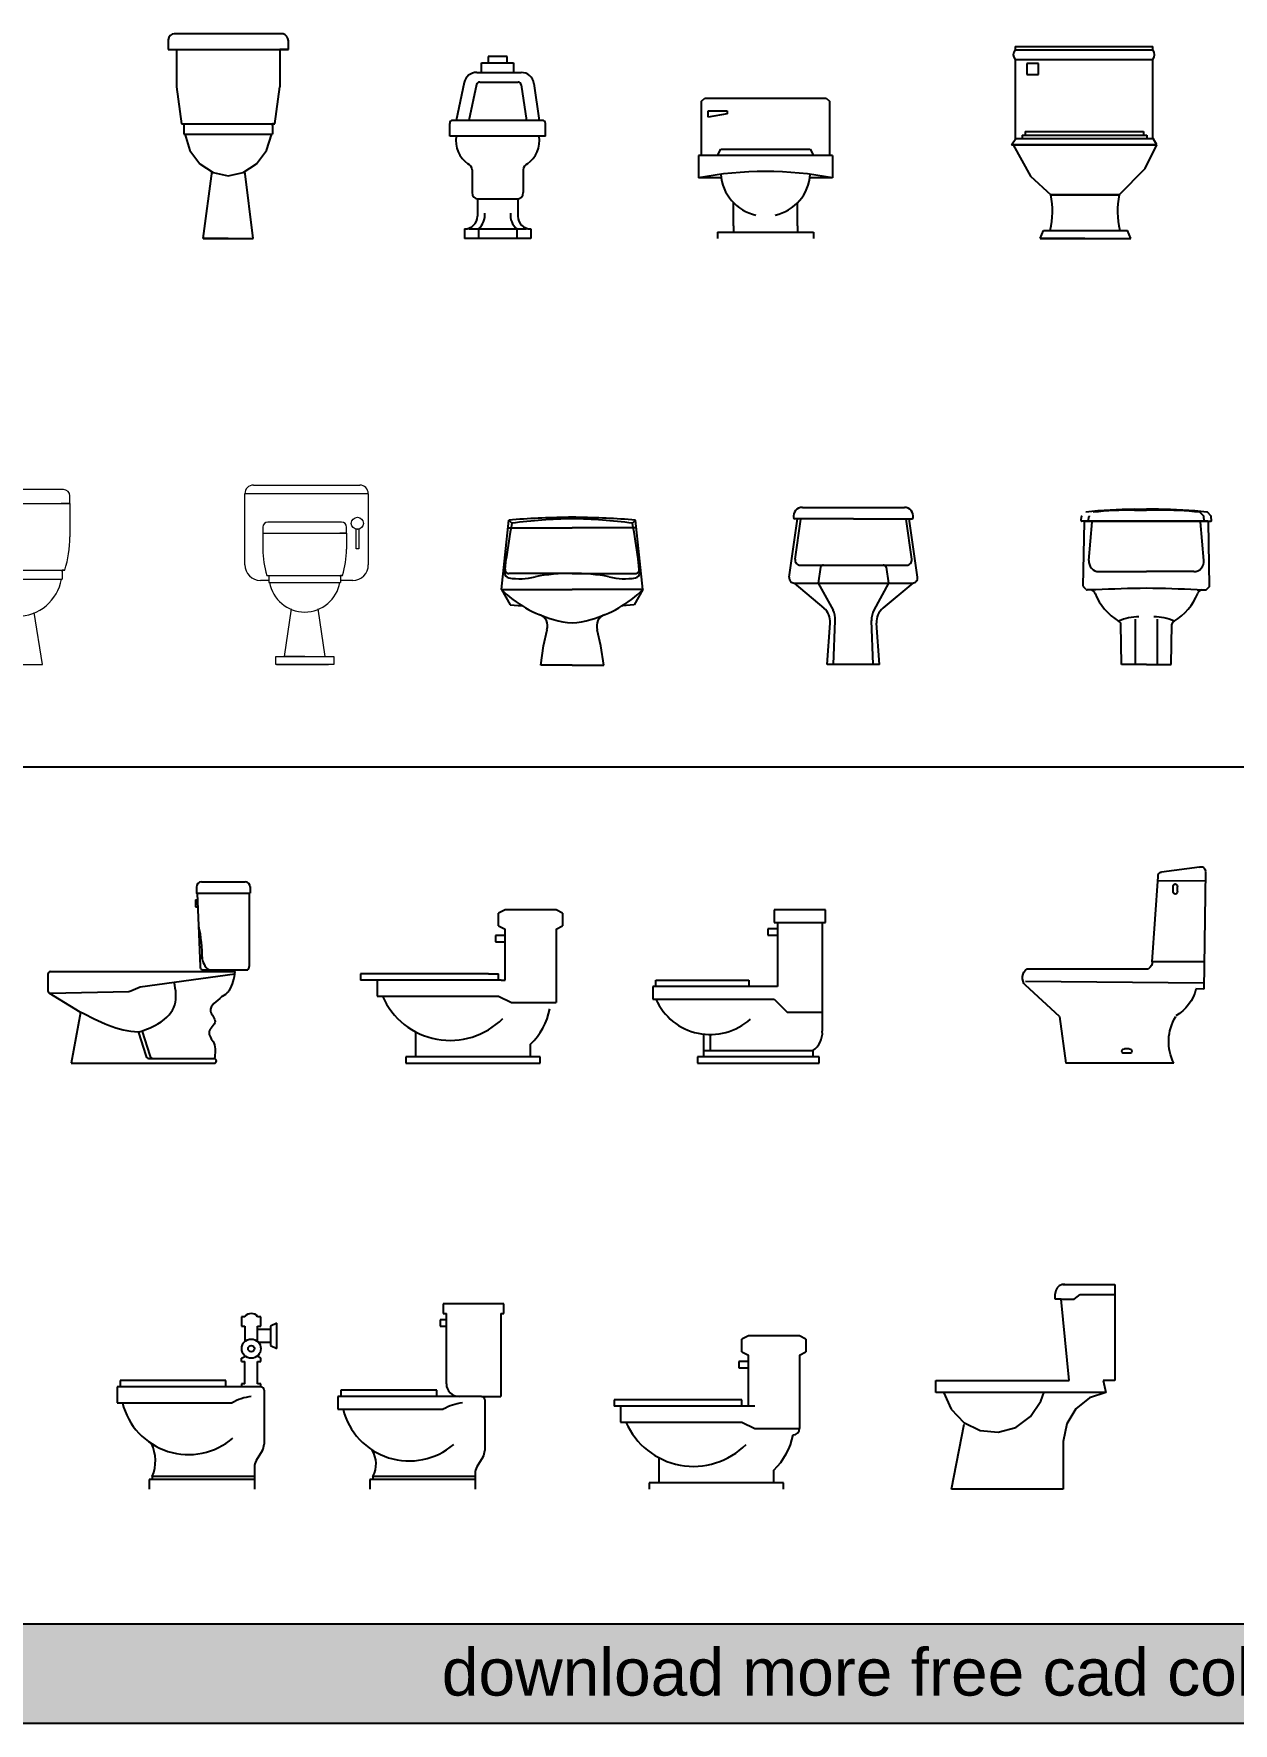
# Model space of a CAD drawing. Header units: millimetres. Extents: x 21526 to 38340, y 1344 to 14848.
# Drawn here: x 29919 to 34604, y 1344 to 7944 of the extents above; entities that cross this region are included whole.
import ezdxf

# ---------------------------------------------------------------- set-up
doc = ezdxf.new("R2010")
doc.units = ezdxf.units.MM
doc.layers.add('www.cad-blocks.net', color=7, linetype='Continuous')
doc.styles.get("Standard").update_dxf_attribs({"font": 'arial.ttf'})

# ---------------------------------------------------------------- blocks, each defined once
blk = doc.blocks.new('A$C44B85215')
for p, q in [((0.0087, 0.7935, -0.3429), (0.0033, 0.786, -0.3429)), ((0.0161, 0.7983, -0.3429), (0.0087, 0.7935, -0.3429)), ((0.0245, 0.8, -0.3429), (0.0161, 0.7983, -0.3429)), ((0.4455, 0.8, -0.3429), (0.0245, 0.8, -0.3429)), ((0.4498, 0.7996, -0.3429), (0.4455, 0.8, -0.3429)), ((0.4578, 0.7963, -0.3429), (0.4498, 0.7996, -0.3429)), ((0.4643, 0.79, -0.3429), (0.4578, 0.7963, -0.3429)), ((0.0004, 0.7769, -0.3429), (0, 0.772, -0.3429)), ((0, 0.772, -0.3429), (0, 0.7385, -0.3429)), ((0, 0.7385, -0.3429), (0.47, 0.7385, -0.3429)), ((0.0033, 0.786, -0.3429), (0.0004, 0.7769, -0.3429)), ((0.033, 0.7386, -0.3429), (0.033, 0.5931, -0.3429)), ((0.437, 0.7385, -0.3429), (0.437, 0.593, -0.3429)), ((0.47, 0.7385, -0.3429), (0.437, 0.7385, -0.3429)), ((0.4685, 0.7816, -0.3429), (0.4643, 0.79, -0.3429)), ((0.47, 0.772, -0.3429), (0.4685, 0.7816, -0.3429)), ((0.47, 0.7385, -0.3429), (0.47, 0.772, -0.3429)), ((0.033, 0.5931, -0.3429), (0.0526, 0.4477, -0.3429)), ((0.4174, 0.4476, -0.3429), (0.437, 0.593, -0.3429)), ((0.0526, 0.4477, -0.3429), (0.4174, 0.4476, -0.3429)), ((0.0526, 0.4477, -0.3429), (0.0623, 0.4477, -0.3429)), ((0.0623, 0.4477, -0.3429), (0.0623, 0.4085, -0.3429)), ((0.0623, 0.4431, -0.3429), (0.0623, 0.4425, -0.3429)), ((0.0623, 0.4085, -0.3429), (0.4077, 0.4084, -0.3429)), ((0.065, 0.4087, -0.3429), (0.0855, 0.3443, -0.3429)), ((0.3846, 0.3445, -0.3429), (0.405, 0.4087, -0.3429)), ((0.4077, 0.4476, -0.3429), (0.4077, 0.4084, -0.3429)), ((0.4174, 0.4476, -0.3429), (0.4077, 0.4476, -0.3429)), ((0.4077, 0.4419, -0.3429), (0.4077, 0.443, -0.3429)), ((0.0855, 0.3443, -0.3429), (0.1241, 0.2918, -0.3429)), ((0.346, 0.292, -0.3429), (0.3846, 0.3445, -0.3429)), ((0.1241, 0.2918, -0.3429), (0.176, 0.2576, -0.3429)), ((0.2941, 0.2577, -0.3429), (0.346, 0.292, -0.3429)), ((0.1371, 0, -0.3429), (0.1718, 0.2628, -0.3429)), ((0.176, 0.2576, -0.3429), (0.2351, 0.2457, -0.3429)), ((0.2351, 0.2457, -0.3429), (0.2941, 0.2577, -0.3429)), ((0.3329, 0, -0.3429), (0.3001, 0.2628, -0.3429)), ((0.1371, 0, -0.3429), (0.3329, 0, -0.3429)), ((0.235, 0, -0.3429), (0.1371, 0, -0.3429))]:
    blk.add_line(p, q)
blk = doc.blocks.new('A$C7B145950')
for p, q in [((0.0125, 0.5366, -0.3429), (0.025, 0.5491, -0.3429)), ((0.0125, 0.3245, -0.3429), (0.0125, 0.5366, -0.3429)), ((0.025, 0.5491, -0.3429), (0.4992, 0.5491, -0.3429)), ((0.4992, 0.5491, -0.3429), (0.5117, 0.5366, -0.3429)), ((0.5117, 0.5366, -0.3429), (0.5117, 0.3245, -0.3429)), ((0.0374, 0.4992, -0.3429), (0.1123, 0.4992, -0.3429)), ((0.0374, 0.4742, -0.3429), (0.0374, 0.4992, -0.3429)), ((0.1123, 0.4867, -0.3429), (0.0374, 0.4742, -0.3429)), ((0.1123, 0.4992, -0.3429), (0.1123, 0.4867, -0.3429)), ((0.0749, 0.3245, -0.3429), (0.0874, 0.3494, -0.3429)), ((0.0874, 0.3494, -0.3429), (0.4368, 0.3494, -0.3429)), ((0.4368, 0.3494, -0.3429), (0.4493, 0.3245, -0.3429)), ((0.5242, 0.3245, -0.3429), (0, 0.3245, -0.3429)), ((0, 0.3245, -0.3429), (0, 0.2371, -0.3429)), ((0.5242, 0.3245, -0.3429), (0.5242, 0.2371, -0.3429)), ((0.0892, 0.2371, -0.3429), (0, 0.2371, -0.3429)), ((0.5242, 0.2371, -0.3429), (0.435, 0.2371, -0.3429)), ((0.1373, 0.0499, -0.3429), (0.1373, 0.1398, -0.3429)), ((0.3869, 0.0499, -0.3429), (0.3869, 0.1398, -0.3429)), ((0.0749, 0.025, -0.3429), (0.4493, 0.025, -0.3429)), ((0.0749, 0.025, -0.3429), (0.0749, 0, -0.3429)), ((0.1373, 0.0499, -0.3429), (0.1373, 0.025, -0.3429)), ((0.3869, 0.0499, -0.3429), (0.3869, 0.025, -0.3429)), ((0.4493, 0.025, -0.3429), (0.4493, 0, -0.3429))]:
    blk.add_line(p, q)
for centre, radius, start, end in [((0.2621, -1.1263, -0.3429), 1.3884, 79.11934, 100.88066), ((0.2621, 0.2621, -0.3429), 0.1747, 183.60751, 257.62638), ((0.2621, 0.2621, -0.3429), 0.1747, 282.37362, 356.39249)]:
    blk.add_arc(centre, radius, start, end)
blk = doc.blocks.new('A$C2F056C4C')
for p, q in [((0.1248, 0.6864, -0.3429), (0.2496, 0.6864, -0.3429)), ((0.1248, 0.649, -0.3429), (0.1248, 0.6864, -0.3429)), ((0.1498, 0.7114, -0.3429), (0.1498, 0.6864, -0.3429)), ((0.2246, 0.7114, -0.3429), (0.1498, 0.7114, -0.3429)), ((0.2246, 0.6864, -0.3429), (0.2246, 0.7114, -0.3429)), ((0.2496, 0.6864, -0.3429), (0.2496, 0.649, -0.3429)), ((0.0566, 0.6095, -0.3429), (0.025, 0.4618, -0.3429)), ((0.1049, 0.6017, -0.3429), (0.0749, 0.4618, -0.3429)), ((0.1054, 0.649, -0.3429), (0.2794, 0.649, -0.3429)), ((0.1171, 0.6115, -0.3429), (0.2673, 0.6115, -0.3429)), ((0.2797, 0.6008, -0.3429), (0.2995, 0.4618, -0.3429)), ((0.3288, 0.6061, -0.3429), (0.3494, 0.4618, -0.3429)), ((0, 0.3994, -0.3429), (0, 0.4493, -0.3429)), ((0.3744, 0.3994, -0.3429), (0, 0.3994, -0.3429)), ((0.3619, 0.4618, -0.3429), (0.0125, 0.4618, -0.3429)), ((0.3744, 0.3994, -0.3429), (0.3744, 0.4493, -0.3429)), ((0.0874, 0.2685, -0.3429), (0.0874, 0.1797, -0.3429)), ((0.0874, 0.2685, -0.3429), (0.0874, 0.2496, -0.3429)), ((0.287, 0.2685, -0.3429), (0.287, 0.1797, -0.3429)), ((0.287, 0.2685, -0.3429), (0.287, 0.2496, -0.3429)), ((0.1082, 0.1548, -0.3429), (0.1082, 0.0874, -0.3429)), ((0.1123, 0.1548, -0.3429), (0.2621, 0.1548, -0.3429)), ((0.2662, 0.1548, -0.3429), (0.2662, 0.0874, -0.3429)), ((0.0582, 0.0374, -0.3429), (0.0582, 0, -0.3429)), ((0.3162, 0, -0.3429), (0.0582, 0, -0.3429)), ((0.0749, 0.0374, -0.3429), (0.2995, 0.0374, -0.3429)), ((0.1123, 0.0374, -0.3429), (0.1123, 0, -0.3429)), ((0.2621, 0.0374, -0.3429), (0.2621, 0, -0.3429)), ((0.3162, 0.0374, -0.3429), (0.3162, 0, -0.3429))]:
    blk.add_line(p, q)
for centre, radius, start, end in [((0.1054, 0.599, -0.3429), 0.0499, 90, 167.90524), ((0.1171, 0.599, -0.3429), 0.0125, 90, 167.90524), ((0.2673, 0.599, -0.3429), 0.0125, 8.1301, 90), ((0.2794, 0.599, -0.3429), 0.0499, 8.1301, 90), ((0.0125, 0.4493, -0.3429), 0.0125, 90, 180), ((0.1381, 0.3842, -0.3429), 0.1142, 172.3607, 233.82351), ((0.2363, 0.3842, -0.3429), 0.1142, 306.17649, 7.6393), ((0.3619, 0.4493, -0.3429), 0.0125, 0, 90), ((0.0624, 0.2685, -0.3429), 0.025, 0, 70.52878), ((0.312, 0.2685, -0.3429), 0.025, 109.47122, 180), ((0.1123, 0.1797, -0.3429), 0.025, 180, 270), ((0.2621, 0.1797, -0.3429), 0.025, 270, 0), ((0.0582, 0.0874, -0.3429), 0.0499, 270, 0), ((0.0644, 0.0928, -0.3429), 0.0732, 310.88829, 5.50889), ((0.31, 0.0928, -0.3429), 0.0732, 174.49111, 229.11171), ((0.3162, 0.0874, -0.3429), 0.0499, 180, 270)]:
    blk.add_arc(centre, radius, start, end)
blk = doc.blocks.new('A$C2B200C33')
for p, q in [((0.017, 0.938), (0.6891, 0.938)), ((0.017, 0.938), (0.017, 0.921)), ((0.017, 0.921), (0.6891, 0.921)), ((0.6891, 0.921), (0.6891, 0.938)), ((0.017, 0.8746), (0.6891, 0.8746)), ((0.017, 0.8746), (0.017, 0.4854)), ((0.1313, 0.8546), (0.0733, 0.8546)), ((0.0733, 0.8546), (0.0733, 0.8006)), ((0.1313, 0.8006), (0.1313, 0.8546)), ((0.6891, 0.4894), (0.6891, 0.8746)), ((0.0733, 0.8006), (0.1313, 0.8006)), ((0.051, 0.5044), (0.66, 0.5044)), ((0.051, 0.5044), (0.051, 0.4882)), ((0.066, 0.5224), (0.643, 0.5224)), ((0.066, 0.5224), (0.066, 0.5062)), ((0.643, 0.5224), (0.643, 0.5062)), ((0.66, 0.5044), (0.66, 0.4882)), ((0, 0.4572), (0.0199, 0.4882)), ((0, 0.4572), (0.7081, 0.4572)), ((0.7081, 0.4572), (0.0078, 0.4572)), ((0.0199, 0.4882), (0.6904, 0.4882)), ((0.7081, 0.4572), (0.6904, 0.4882)), ((0.5251, 0.2135), (0.1908, 0.2135)), ((0.1908, 0.2135), (0.5251, 0.2135)), ((0.1391, 0), (0.1551, 0.04)), ((0.3579, 0), (0.1391, 0)), ((0.1391, 0), (0.5818, 0)), ((0.1551, 0.04), (0.1886, 0.04)), ((0.1886, 0.04), (0.5273, 0.04)), ((0.5273, 0.04), (0.5658, 0.04)), ((0.5818, 0), (0.5658, 0.04))]:
    blk.add_line(p, q)
for points in [[(0.0078, 0.4572), (0.0915, 0.3053), (0.1908, 0.2135)], [(0.5251, 0.2135), (0.6523, 0.3425), (0.7081, 0.4572)]]:
    blk.add_lwpolyline(points)
for centre, radius, start, end in [((0.0421, 0.8978), 0.0342, 137.32503, 222.67497), ((0.6639, 0.8978), 0.0342, 317.32503, 42.67497), ((-0.216, 0.1319), 0.4149, 347.2016, 11.33971), ((0.9319, 0.1319), 0.4149, 168.66029, 192.7984)]:
    blk.add_arc(centre, radius, start, end)
blk = doc.blocks.new('A$C26B11A0F')
at = {"lineweight": 5}
for p, q in [((0.3877, 0.6837), (0.025, 0.6838)), ((0, 0.6588), (0, 0.6288)), ((0, 0.6288), (0, 0.4988)), ((0, 0.6288), (0.4127, 0.6287)), ((0.4127, 0.6287), (0.379, 0.6287)), ((0.4127, 0.6287), (0.4127, 0.6587)), ((0.4127, 0.6287), (0.4127, 0.4987)), ((0.02, 0.3688), (0.03, 0.3688)), ((0.02, 0.3688), (0.3927, 0.3687)), ((0.03, 0.3688), (0.03, 0.3338)), ((0.03, 0.3338), (0.3827, 0.3337)), ((0.3927, 0.3687), (0.3827, 0.3687)), ((0.3827, 0.3687), (0.3827, 0.3337)), ((0.1063, 0.0001), (0.1417, 0.2035)), ((0.3063, 0.0001), (0.2728, 0.2035)), ((0.2063, 0.0001), (0.1063, 0.0001)), ((0.1063, 0.0001), (0.3063, 0.0001))]:
    blk.add_line(p, q, dxfattribs=at)
blk.add_circle((0.064, 0.6544), 0.0159, dxfattribs=at)
for centre, radius, start, end in [((0.025, 0.6588), 0.025, 90, 180), ((0.3877, 0.6587), 0.025, 0, 90), ((0.4325, 0.4988), 0.4325, 180, 197.49232), ((-0.0198, 0.4987), 0.4325, 342.50768, 0), ((0.2063, 0.3646), 0.1763, 179.98453, 180.16143), ((0.2063, 0.3646), 0.1763, 190.02868, 349.98523), ((0.2063, 0.3646), 0.1763, 359.67758, 359.98453)]:
    blk.add_arc(centre, radius, start, end, dxfattribs=at)
at = {"lineweight": 5, "width": 0.8, "flags": 9}
for tag in ['XSIZE', 'YSIZE']:
    blk.add_attdef(tag, (0.2063, 0.0001), '', height=0.0005, dxfattribs=at)
blk = doc.blocks.new('A$C1FCF557E')
at = {"lineweight": 5}
for p, q in [((0, 0.3245), (0, 0.556)), ((0.4019, 0.556), (0, 0.556)), ((0.0279, 0.584), (0.3739, 0.584)), ((0.4019, 0.556), (0.4019, 0.3245)), ((0.0587, 0.4471), (0.0587, 0.4273)), ((0.3145, 0.4635), (0.0752, 0.4636)), ((0.331, 0.4272), (0.331, 0.447)), ((0.3618, 0.3764), (0.3618, 0.4421)), ((0.3618, 0.4421), (0.3706, 0.4421)), ((0.3706, 0.4421), (0.3706, 0.3764)), ((0.0587, 0.4273), (0.0587, 0.3758)), ((0.0587, 0.4273), (0.331, 0.4272)), ((0.331, 0.4272), (0.3088, 0.4272)), ((0.331, 0.4272), (0.331, 0.3758)), ((0.3706, 0.3764), (0.3618, 0.3764)), ((0.0719, 0.29), (0.0785, 0.29)), ((0.0719, 0.29), (0.3178, 0.29)), ((0.0785, 0.29), (0.0785, 0.2669)), ((0.3178, 0.29), (0.3112, 0.29)), ((0.3112, 0.29), (0.3112, 0.2669)), ((0.0785, 0.2739), (0.0506, 0.2739)), ((0.0785, 0.2669), (0.3112, 0.2669)), ((0.3513, 0.2739), (0.3112, 0.2739)), ((0.1289, 0.026), (0.1522, 0.181)), ((0.2609, 0.026), (0.2387, 0.181)), ((0.1009, 0), (0.1009, 0.026)), ((0.1009, 0.026), (0.2894, 0.026)), ((0.2894, 0), (0.1009, 0)), ((0.1031, 0), (0.2718, 0)), ((0.2718, 0), (0.1031, 0)), ((0.1949, 0.026), (0.1289, 0.026)), ((0.1289, 0.026), (0.2609, 0.026)), ((0.2894, 0.026), (0.2894, 0))]:
    blk.add_line(p, q, dxfattribs=at)
blk.add_circle((0.3662, 0.4596), 0.0197, dxfattribs=at)
for centre, radius, start, end in [((0.0279, 0.556), 0.0279, 90, 180), ((0.3739, 0.556), 0.0279, 0, 90), ((0.0752, 0.4471), 0.0165, 90, 180), ((0.3145, 0.447), 0.0165, 0, 90), ((0.3441, 0.3758), 0.2855, 180, 197.4923), ((0.0456, 0.3758), 0.2854, 342.5077, 0), ((0.0506, 0.3245), 0.0506, 180, 270), ((0.1949, 0.2873), 0.1164, 179.9845, 180.1614), ((0.1949, 0.2873), 0.1164, 359.6776, 359.9845), ((0.3513, 0.3245), 0.0506, 270, 0), ((0.1949, 0.2873), 0.1164, 190.0287, 349.9852)]:
    blk.add_arc(centre, radius, start, end, dxfattribs=at)
blk = doc.blocks.new('A$C72C15254')
for p, q in [((0.0513, 0.614), (0.4499, 0.614)), ((0, 0.3409), (0.0321, 0.5697)), ((0.2506, 0.5697), (0.022, 0.5697)), ((0.023, 0.4109), (0.045, 0.5679)), ((0.2506, 0.5697), (0.4793, 0.5697)), ((0.4783, 0.4109), (0.4563, 0.5679)), ((0.5013, 0.3409), (0.4691, 0.5697)), ((0.0428, 0.3882), (0.4585, 0.3882)), ((0.1227, 0.3804), (0.1136, 0.3182)), ((0.3786, 0.3804), (0.3877, 0.3182)), ((0.0188, 0.3182), (0.1351, 0.2205)), ((0.0198, 0.3182), (0.4815, 0.3182)), ((0.1136, 0.3182), (0.1713, 0.2125)), ((0.3877, 0.3182), (0.33, 0.2125)), ((0.4825, 0.3182), (0.3662, 0.2205)), ((0.4825, 0.3182), (0.3676, 0.2217)), ((0.1486, 0), (0.16, 0.162)), ((0.1736, 0), (0.1796, 0.1713)), ((0.3276, 0), (0.3217, 0.1713)), ((0.3526, 0), (0.3413, 0.162))]:
    blk.add_line(p, q)
at = {"linetype": 'Continuous'}
blk.add_line((0.3526, 0), (0.1486, 0), dxfattribs=at)
for centre, radius, start, end in [((0.0513, 0.5793), 0.0347, 90, 188.94121), ((0.4499, 0.5793), 0.0347, 351.05879, 90), ((0.022, 0.5747), 0.005, 188.94121, 270), ((0.4793, 0.5747), 0.005, 270, 351.05879), ((0.0428, 0.4082), 0.02, 172, 270), ((0.4585, 0.4082), 0.02, 270, 8), ((0.0198, 0.3382), 0.02, 172, 270), ((0.1339, 0.3762), 0.012, 90, 159.17214), ((0.3674, 0.3762), 0.012, 20.82786, 90), ((0.4815, 0.3382), 0.02, 270, 8), ((0.0901, 0.1669), 0.07, 356, 50), ((0.0897, 0.1744), 0.09, 358, 25), ((0.4116, 0.1744), 0.09, 155, 182), ((0.4111, 0.1669), 0.07, 130, 184)]:
    blk.add_arc(centre, radius, start, end)
blk = doc.blocks.new('A$C33E2065C')
at = {"linetype": 'Continuous', "ltscale": 20}
for p, q in [((0.2079, 0.6065), (0.2548, 0.6065)), ((0.2079, 0.6035), (0.2548, 0.6035)), ((0.3017, 0.6065), (0.2548, 0.6065)), ((0.3017, 0.6035), (0.2548, 0.6035)), ((0, 0.5626), (0.0013, 0.5775)), ((0.2548, 0.5599), (0.0025, 0.5599)), ((0.0082, 0.3067), (0.0126, 0.5574)), ((0.0151, 0.5599), (0.0457, 0.5599)), ((0.0151, 0.5599), (0.0457, 0.5599)), ((0.029, 0.5626), (0.0303, 0.5775)), ((0.03, 0.4065), (0.0432, 0.5576)), ((0.0457, 0.5599), (0.2548, 0.5599)), ((0.0457, 0.5599), (0.2548, 0.5599)), ((0.4638, 0.5599), (0.2548, 0.5599)), ((0.2548, 0.5599), (0.507, 0.5599)), ((0.4638, 0.5599), (0.2548, 0.5599)), ((0.4944, 0.5599), (0.4638, 0.5599)), ((0.4944, 0.5599), (0.4638, 0.5599)), ((0.4778, 0.5805), (0.4652, 0.5936)), ((0.4795, 0.4065), (0.4663, 0.5576)), ((0.4805, 0.5626), (0.4792, 0.5775)), ((0.5068, 0.5805), (0.4942, 0.5937)), ((0.5013, 0.3067), (0.4969, 0.5574)), ((0.5095, 0.5626), (0.5082, 0.5775)), ((0.0699, 0.363), (0.2548, 0.363)), ((0.4397, 0.363), (0.2548, 0.363)), ((0.0198, 0.293), (0.0097, 0.3031)), ((0.0567, 0.2915), (0.0233, 0.2915)), ((0.4528, 0.2915), (0.4862, 0.2915)), ((0.4528, 0.2915), (0.4862, 0.2915)), ((0.4897, 0.293), (0.4998, 0.3031)), ((0.1581, 0), (0.1554, 0.158)), ((0.2118, 0), (0.2118, 0.1773)), ((0.2118, 0), (0.2118, 0.1773)), ((0.2978, 0), (0.2978, 0.1773)), ((0.2978, 0), (0.2978, 0.1773)), ((0.3514, 0), (0.3542, 0.158)), ((0.2548, 0), (0.1581, 0)), ((0.2548, 0), (0.3514, 0))]:
    blk.add_line(p, q, dxfattribs=at)
for centre, radius, start, end in [((0.2245, -1.2656), 1.8721, 90.50963, 96.32053), ((0.2245, -1.2656), 1.8692, 90.51057, 95.43565), ((0.285, -1.2656), 1.8721, 83.67947, 89.49037), ((0.285, -1.2656), 1.8692, 84.56435, 89.48943), ((0.4616, 0.5902), 0.005, 44, 84.56435), ((0.4906, 0.5902), 0.005, 44, 83.67952), ((0.0025, 0.5624), 0.0025, 175, 270), ((0.0063, 0.5771), 0.005, 136, 175), ((0.0151, 0.5574), 0.0025, 90, 179), ((0.0151, 0.5574), 0.0025, 90, 179), ((0.0315, 0.5624), 0.0025, 175, 270), ((0.0353, 0.5771), 0.005, 136, 175), ((0.0457, 0.5574), 0.0025, 90, 175), ((0.0457, 0.5574), 0.0025, 90, 175), ((0.4638, 0.5574), 0.0025, 5, 90), ((0.4638, 0.5574), 0.0025, 5, 90), ((0.4742, 0.5771), 0.005, 5, 44), ((0.478, 0.5624), 0.0025, 270, 5), ((0.4944, 0.5574), 0.0025, 1, 90), ((0.4944, 0.5574), 0.0025, 1, 90), ((0.5032, 0.5771), 0.005, 5, 44), ((0.507, 0.5624), 0.0025, 270, 5), ((0.0699, 0.403), 0.04, 175, 270), ((0.4397, 0.403), 0.04, 270, 5), ((0.0132, 0.3066), 0.005, 179, 225), ((0.0233, 0.2965), 0.005, 225, 270), ((0.0352, 0.2719), 0.0201, 17.53933, 77.92046), ((0.2656, 0.3631), 0.2278, 201.94664, 238.44903), ((0.3117, -4.7815), 5.0795, 90.64194, 92.8773), ((0.1979, -4.7815), 5.0795, 87.1227, 89.35806), ((0.2439, 0.3631), 0.2278, 301.55097, 338.05336), ((0.4743, 0.2719), 0.0201, 102.07954, 162.46067), ((0.4862, 0.2965), 0.005, 270, 315), ((0.4963, 0.3066), 0.005, 315, 1), ((0.1422, 0.1563), 0.0133, 7.22116, 71.3092), ((0.3674, 0.1563), 0.0133, 108.6908, 172.77884)]:
    blk.add_arc(centre, radius, start, end, dxfattribs=at)
at = {"linetype": 'Continuous'}
for centre, start, end in [((0.2232, 0.0055), 89.1842, 115.17908), ((0.2863, 0.0055), 64.82092, 90.8158)]:
    blk.add_arc(centre, 0.1806, start, end, dxfattribs=at)
blk = doc.blocks.new('A$C398846FE')
at = {"linetype": 'Continuous'}
for p, q in [((0, 0.2952), (0.0285, 0.5666)), ((0.0253, 0.5359), (0.2762, 0.5359)), ((0.0285, 0.5666), (0.0408, 0.5543)), ((0.527, 0.5359), (0.2762, 0.5359)), ((0.5238, 0.5666), (0.5115, 0.5543)), ((0.5523, 0.2952), (0.5238, 0.5666)), ((0.0129, 0.3606), (0.0186, 0.4149)), ((0.5394, 0.3606), (0.5337, 0.4149)), ((0.2762, 0.358), (0.0293, 0.358)), ((0.2762, 0.358), (0.523, 0.358)), ((0, 0.2952), (0.2762, 0.2952)), ((0, 0.2952), (0.0335, 0.2355)), ((0.5523, 0.2952), (0.2762, 0.2952)), ((0.5523, 0.2952), (0.5188, 0.2355)), ((0.0335, 0.2355), (0.081, 0.2316)), ((0.5188, 0.2355), (0.4713, 0.2316)), ((0.1637, 0.0753), (0.1779, 0.1382)), ((0.3886, 0.0753), (0.3744, 0.1382)), ((0.1532, 0), (0.1637, 0.0753)), ((0.3992, 0), (0.3886, 0.0753)), ((0.2762, 0), (0.1532, 0)), ((0.2762, 0), (0.3992, 0))]:
    blk.add_line(p, q, dxfattribs=at)
for centre, radius, start, end in [((2.1318, 0.1505), 2.1297, 169.07138, 172.86774), ((0.317, -3.1917), 3.7694, 90.88316, 94.38943), ((0.3144, -1.5076), 2.0799, 91.05358, 97.55987), ((0.2934, -0.172), 0.75, 91.3185, 92.6363), ((0.2589, -0.172), 0.75, 87.3637, 88.6815), ((0.2379, -1.5076), 2.0799, 82.44013, 88.94642), ((0.2353, -3.1917), 3.7694, 85.61057, 89.11684), ((-1.5795, 0.1505), 2.1297, 7.13226, 10.92862), ((0.0308, 0.3587), 0.018, 174, 262.61208), ((0.0293, 0.373), 0.015, 174, 270), ((0.0701, 0.5739), 0.2367, 259.88496, 285.04469), ((0.2745, -0.4511), 0.8092, 89.88303, 100.17923), ((0.2778, -0.4511), 0.8092, 79.82077, 90.11697), ((0.4822, 0.5739), 0.2367, 254.95531, 280.11504), ((0.523, 0.373), 0.015, 270, 6), ((0.5215, 0.3587), 0.018, 277.38792, 6), ((0.3286, 0.6302), 0.4692, 225.55079, 254.51376), ((0.2237, 0.6302), 0.4692, 285.48624, 314.44921), ((0.1341, 0.153), 0.0462, 341.32993, 71.6738), ((0.2762, 0.3797), 0.2144, 250.13702, 289.86298), ((0.4182, 0.153), 0.0462, 108.3262, 198.67007)]:
    blk.add_arc(centre, radius, start, end, dxfattribs=at)
blk = doc.blocks.new('A$C465924BD')
for p, q in [((0.58, 0.6885), (0.58, 0.6655)), ((0.581, 0.6645), (0.79, 0.6645)), ((0.5835, 0.664), (0.5948, 0.3777)), ((0.6, 0.7085), (0.77, 0.7085)), ((0.786, 0.6645), (0.786, 0.3785)), ((0.79, 0.69), (0.79, 0.664)), ((0.576, 0.638), (0.5845, 0.638)), ((0.576, 0.638), (0.576, 0.6105)), ((0.576, 0.6105), (0.5856, 0.6105)), ((0, 0.348), (0, 0.283)), ((0.01, 0.358), (0.7308, 0.358)), ((0.3605, 0.299), (0.73, 0.3493)), ((0.6005, 0.3645), (0.7803, 0.3645)), ((0.004, 0.2755), (0.125, 0.201)), ((0.0086, 0.2734), (0.3162, 0.281)), ((0.3238, 0.2827), (0.3605, 0.299)), ((0.128, 0.1985), (0.0909, 0)), ((0.3534, 0.1202), (0.3823, 0.0304)), ((0.3682, 0.1241), (0.3983, 0.0304)), ((0.3933, 0.018), (0.6495, 0.018)), ((0.0909, 0), (0.6495, 0))]:
    blk.add_line(p, q)
for centre, radius, start, end in [((0.6, 0.6885), 0.02, 90, 180), ((0.581, 0.6655), 0.001, 180, 270), ((0.77, 0.6885), 0.02, 0, 90), ((0.0758, 0.4185), 0.5269, 358.80368, 13.05371), ((0.6692, 0.4182), 0.0672, 182.31942, 233.06095), ((0.01, 0.348), 0.01, 90, 180), ((0.6148, 0.3785), 0.02, 182.25679, 224.427), ((0.5575, 0.3701), 0.1738, 330.11829, 356.00861), ((0.766, 0.3785), 0.02, 315.573, 0), ((0.01, 0.283), 0.01, 180, 270), ((0.3157, 0.301), 0.02, 271.42027, 293.89516), ((0.6408, 0.3428), 0.0902, 297.47335, 315.38525), ((0.6908, 0.2935), 0.02, 315.38525, 330.11829), ((0.6917, 0.245), 0.02, 117.47335, 132.01941), ((0.4013, 0.0365), 0.02, 197.80535, 247.66836), ((0.4173, 0.0365), 0.02, 197.80535, 247.66836), ((0.6495, 0.009), 0.009, 270, 90)]:
    blk.add_arc(centre, radius, start, end)
for points, knots in [([(0.3524, 0.1227), (0.3722, 0.1264), (0.5045, 0.18), (0.5077, 0.2531), (0.4931, 0.317)], [39.903786, 39.903786, 39.903786, 39.903786, 93.878911, 259.197183, 259.197183, 259.197183, 259.197183]), ([(0.6783, 0.2598), (0.6602, 0.2435), (0.6127, 0.2132), (0.6706, 0.1611), (0.6128, 0.1233), (0.6592, 0.0754), (0.6536, 0.0387), (0.6502, 0.018)], [2.924399, 2.924399, 2.924399, 2.924399, 73.465979, 118.371435, 164.593724, 211.694679, 272.999752, 272.999752, 272.999752, 272.999752])]:
    blk.add_open_spline(points, degree=3, knots=knots)
blk.add_open_spline([(0.126, 0.2015), (0.1997, 0.1636), (0.2734, 0.1257), (0.3529, 0.1226)], degree=3)
blk = doc.blocks.new('A$C2760648E')
for p, q in [((0.564, 0.599), (0.5391, 0.5866)), ((0.7637, 0.599), (0.564, 0.599)), ((0.7887, 0.5866), (0.7637, 0.599)), ((0.5391, 0.5366), (0.5391, 0.5866)), ((0.5391, 0.5366), (0.564, 0.5242)), ((0.7637, 0.5242), (0.7887, 0.5366)), ((0.7887, 0.5866), (0.7887, 0.5366)), ((0.5266, 0.4992), (0.5266, 0.4742)), ((0.564, 0.4992), (0.5266, 0.4992)), ((0.5266, 0.4742), (0.564, 0.4742)), ((0.564, 0.3245), (0.564, 0.5242)), ((0.7637, 0.5242), (0.7637, 0.2371)), ((0.4992, 0.3494), (0, 0.3494)), ((0, 0.3494), (0, 0.3245)), ((0.5391, 0.3245), (0.5391, 0.3494)), ((0.5491, 0.3245), (0, 0.3245)), ((0.0648, 0.3245), (0.0648, 0.2621)), ((0.0648, 0.2621), (0.5391, 0.2621)), ((0.5391, 0.2621), (0.589, 0.2371)), ((0.589, 0.2371), (0.7637, 0.2371)), ((0.2146, 0.1212), (0.2146, 0.025)), ((0.6639, 0.025), (0.6639, 0.0749)), ((0.7013, 0.025), (0.1772, 0.025)), ((0.1772, 0.025), (0.1772, 0)), ((0.1772, 0), (0.7013, 0)), ((0.7013, 0), (0.7013, 0.025))]:
    blk.add_line(p, q)
for centre, radius, start, end in [((0.35, 0.3779), 0.2887, 203.64102, 315.28389), ((0.4846, 0.2618), 0.259, 313.81836, 348.96072)]:
    blk.add_arc(centre, radius, start, end)
blk = doc.blocks.new('A$C37890ACB')
at = {"color": 7}
for p, q in [((0.4992, 0.3494), (0.5391, 0.3494)), ((0.5491, 0.3245), (0.564, 0.3245))]:
    blk.add_line(p, q, dxfattribs=at)
blk.add_blockref('A$C2760648E', (0, 0), dxfattribs=at)
blk = doc.blocks.new('A$C0E485A06')
for p, q in [((0.675, 0.6), (0.475, 0.6)), ((0.475, 0.6), (0.475, 0.55)), ((0.675, 0.55), (0.675, 0.6)), ((0.475, 0.55), (0.675, 0.55)), ((0.4875, 0.55), (0.4875, 0.3)), ((0.6625, 0.125), (0.6625, 0.55)), ((0.4875, 0.525), (0.45, 0.525)), ((0.45, 0.525), (0.45, 0.5)), ((0.45, 0.5), (0.4875, 0.5)), ((0.4875, 0.3), (0, 0.3)), ((0, 0.3), (0, 0.25)), ((0.0125, 0.325), (0.375, 0.325)), ((0.0125, 0.3), (0.0125, 0.325)), ((0.375, 0.325), (0.375, 0.3)), ((0, 0.25), (0.475, 0.25)), ((0.475, 0.25), (0.525, 0.2)), ((0.525, 0.2), (0.6625, 0.2)), ((0.2, 0.05), (0.2, 0.1134)), ((0.225, 0.1125), (0.225, 0.05)), ((0.65, 0.025), (0.175, 0.025)), ((0.175, 0.025), (0.175, 0)), ((0.2, 0.05), (0.625, 0.05)), ((0.2, 0.025), (0.2, 0.05)), ((0.625, 0.05), (0.625, 0.025)), ((0.65, 0), (0.65, 0.025)), ((0.175, 0), (0.65, 0))]:
    blk.add_line(p, q)
for centre, radius, start, end in [((0.225, 0.3449), 0.2327, 204.0619, 312.2547), ((0.5812, 0.1187), 0.0815, 302.4712, 4.3987)]:
    blk.add_arc(centre, radius, start, end)
blk = doc.blocks.new('B18')
for p, q in [((0.16851, 0.13064), (0.02066, 0.15099)), ((-0.00334, 0.13167), (0.00308, -0.32697)), ((0.20568, -0.2203), (0.18194, 0.11248)), ((0.10682, 0.05429), (0.10682, 0.07325)), ((0.12383, 0.05461), (0.12383, 0.07293)), ((0.20562, -0.21946), (0.00158, -0.21946)), ((0.69356, -0.2477), (0.22029, -0.24745)), ((0.56798, -0.43392), (0.70047, -0.31225)), ((0.00308, -0.32697), (0.03457, -0.32686)), ((0.56798, -0.43392), (0.54292, -0.617)), ((0.29517, -0.56113), (0.31412, -0.56113)), ((0.29549, -0.57814), (0.31381, -0.57814)), ((0.12069, -0.617), (0.54292, -0.617))]:
    blk.add_line(p, q)
for points in [[(-0.00282, 0.09491), (0.18318, 0.09506)], [(0.00413, -0.30469), (0.70026, -0.29716)]]:
    blk.add_lwpolyline(points)
for centre, radius, start, end in [((0.01536, 0.1325), 0.0183, 69.05632, 176.5699), ((0.16822, 0.11582), 0.01412, 346.34346, 84.66636), ((0.11535, 0.07469), 0.00866, 348.24496, 189.62799), ((0.11535, 0.05285), 0.00866, 170.37201, 11.75504), ((0.23302, -0.22248), 0.02803, 170.23556, 242.98862), ((0.6693, -0.28294), 0.04278, 316.7605, 55.45609), ((0.19551, -0.28814), 0.16553, 193.5287, 240.27079), ((-0.04609, -0.53232), 0.18704, 333.08242, 31.55854), ((0.29372, -0.56966), 0.00866, 80.37201, 281.75504), ((0.31557, -0.56966), 0.00866, 258.24496, 99.62799)]:
    blk.add_arc(centre, radius, start, end)
blk = doc.blocks.new('72348299')
at = {"xscale": 10, "zscale": 10}
blk.add_blockref('B18', (-0.0166, 0.6103), dxfattribs=at)
blk = doc.blocks.new('WC-LAT')
at = {"xscale": 0.1, "zscale": 0.1}
blk.add_blockref('72348299', (-0.119, 0.0067), dxfattribs=at)
blk = doc.blocks.new('A$C5EA01887')
at = {"xscale": -1}
blk.add_blockref('WC-LAT', (0.5912, 0), dxfattribs=at)
blk = doc.blocks.new('A$C062C426B')
for p, q in [((0.4867, 0.6739, -0.3429), (0.4867, 0.6365, -0.3429)), ((0.4992, 0.6739, -0.3429), (0.4867, 0.6739, -0.3429)), ((0.5616, 0.6739, -0.3429), (0.5491, 0.6739, -0.3429)), ((0.5616, 0.6365, -0.3429), (0.5616, 0.6739, -0.3429)), ((0.4867, 0.6365, -0.3429), (0.4992, 0.6365, -0.3429)), ((0.4992, 0.6365, -0.3429), (0.4992, 0.577, -0.3429)), ((0.5491, 0.6365, -0.3429), (0.5616, 0.6365, -0.3429)), ((0.5491, 0.577, -0.3429), (0.5491, 0.6365, -0.3429)), ((0.599, 0.624, -0.3429), (0.5491, 0.624, -0.3429)), ((0.624, 0.649, -0.3429), (0.599, 0.6365, -0.3429)), ((0.599, 0.6365, -0.3429), (0.599, 0.5616, -0.3429)), ((0.624, 0.5491, -0.3429), (0.624, 0.649, -0.3429)), ((0.5521, 0.5741, -0.3429), (0.599, 0.5741, -0.3429)), ((0.599, 0.5616, -0.3429), (0.624, 0.5491, -0.3429)), ((0.4867, 0.5117, -0.3429), (0.5017, 0.5192, -0.3429)), ((0.4867, 0.4992, -0.3429), (0.4867, 0.5117, -0.3429)), ((0.4867, 0.4992, -0.3429), (0.4992, 0.4992, -0.3429)), ((0.4992, 0.4118, -0.3429), (0.4992, 0.4992, -0.3429)), ((0.5616, 0.5117, -0.3429), (0.5466, 0.5192, -0.3429)), ((0.5491, 0.4118, -0.3429), (0.5491, 0.4992, -0.3429)), ((0.5491, 0.4992, -0.3429), (0.5616, 0.4992, -0.3429)), ((0.5616, 0.4992, -0.3429), (0.5616, 0.5117, -0.3429)), ((0.5616, 0.3994, -0.3429), (0, 0.3994, -0.3429)), ((0, 0.3994, -0.3429), (0, 0.337, -0.3429)), ((0.4243, 0.4243, -0.3429), (0.0125, 0.4243, -0.3429)), ((0.0125, 0.4243, -0.3429), (0.0125, 0.3994, -0.3429)), ((0.4243, 0.3994, -0.3429), (0.4243, 0.4243, -0.3429)), ((0.4992, 0.4118, -0.3429), (0.4867, 0.4118, -0.3429)), ((0.4867, 0.4118, -0.3429), (0.4867, 0.3994, -0.3429)), ((0.5616, 0.4118, -0.3429), (0.5491, 0.4118, -0.3429)), ((0.5616, 0.3994, -0.3429), (0.5616, 0.4118, -0.3429)), ((0, 0.337, -0.3429), (0.4493, 0.337, -0.3429)), ((0.5741, 0.3869, -0.3429), (0.5741, 0.1761, -0.3429)), ((0.567, 0.1504, -0.3429), (0.5438, 0.1117, -0.3429)), ((0.5366, 0.086, -0.3429), (0.5366, 0, -0.3429)), ((0.5366, 0.0374, -0.3429), (0.1248, 0.0374, -0.3429)), ((0.1248, 0.0374, -0.3429), (0.1248, 0, -0.3429)), ((0.5366, 0.0499, -0.3429), (0.1373, 0.0499, -0.3429)), ((0.1373, 0.0499, -0.3429), (0.1373, 0.0374, -0.3429))]:
    blk.add_line(p, q)
for radius in [0.0374, 0.0125]:
    blk.add_circle((0.5242, 0.5491, -0.3429), radius)
for centre, radius, start, end in [((0.5242, 0.6552, -0.3429), 0.0312, 36.8699, 143.1301), ((0.5616, 0.3869, -0.3429), 0.0125, 0, 90), ((0.2791, 0.4017, -0.3429), 0.2664, 194.0552, 310.70149), ((0.5429, 0.181, -0.3429), 0.1819, 95.90614, 120.96376), ((-0.0044, 0.1107, -0.3429), 0.1542, 336.78177, 25.87776), ((0.5242, 0.1761, -0.3429), 0.0499, 329.03624, 0), ((0.5866, 0.086, -0.3429), 0.0499, 149.03624, 180)]:
    blk.add_arc(centre, radius, start, end)
blk = doc.blocks.new('A$C27A9330A')
for p, q in [((0.3994, 0.6614, -0.3429), (0.3994, 0.6365, -0.3429)), ((0.4243, 0.6614, -0.3429), (0.3994, 0.6614, -0.3429)), ((0.649, 0.7238, -0.3429), (0.4118, 0.7238, -0.3429)), ((0.4118, 0.7238, -0.3429), (0.4118, 0.6864, -0.3429)), ((0.4118, 0.6864, -0.3429), (0.4243, 0.6864, -0.3429)), ((0.4243, 0.4118, -0.3429), (0.4243, 0.6864, -0.3429)), ((0.6365, 0.6864, -0.3429), (0.6365, 0.3619, -0.3429)), ((0.6365, 0.6864, -0.3429), (0.649, 0.6864, -0.3429)), ((0.649, 0.6864, -0.3429), (0.649, 0.7238, -0.3429)), ((0.3994, 0.6365, -0.3429), (0.4243, 0.6365, -0.3429)), ((0.5616, 0.3619, -0.3429), (0, 0.3619, -0.3429)), ((0, 0.3619, -0.3429), (0, 0.312, -0.3429)), ((0.3869, 0.3869, -0.3429), (0.0125, 0.3869, -0.3429)), ((0.0125, 0.3869, -0.3429), (0.0125, 0.3619, -0.3429)), ((0.3869, 0.3619, -0.3429), (0.3869, 0.3869, -0.3429)), ((0.5616, 0.3619, -0.3429), (0.6365, 0.3619, -0.3429)), ((0.5741, 0.3494, -0.3429), (0.5741, 0.1511, -0.3429)), ((0, 0.312, -0.3429), (0.4118, 0.312, -0.3429)), ((0.567, 0.1254, -0.3429), (0.5438, 0.0867, -0.3429)), ((0.5366, 0.0374, -0.3429), (0.1248, 0.0374, -0.3429)), ((0.1248, 0.0374, -0.3429), (0.1248, 0, -0.3429)), ((0.5366, 0.0499, -0.3429), (0.1373, 0.0499, -0.3429)), ((0.1373, 0.0499, -0.3429), (0.1373, 0.0374, -0.3429)), ((0.5366, 0.0611, -0.3429), (0.5366, 0, -0.3429))]:
    blk.add_line(p, q)
for centre, radius, start, end in [((0.4742, 0.4118, -0.3429), 0.0499, 180, 270), ((0.5054, 0.156, -0.3429), 0.1819, 95.90614, 120.96376), ((0.5616, 0.3494, -0.3429), 0.0125, 0, 90), ((0.2791, 0.3767, -0.3429), 0.2664, 194.0552, 310.70149), ((0.0473, 0.0989, -0.3429), 0.1024, 331.41353, 31.88935), ((0.5242, 0.1511, -0.3429), 0.0499, 329.03624, 0), ((0.5866, 0.0611, -0.3429), 0.0499, 149.03624, 180)]:
    blk.add_arc(centre, radius, start, end)
blk = doc.blocks.new('A$C4146317A')
for p, q in [((0.5242, 0.599, -0.3429), (0.4992, 0.5866, -0.3429)), ((0.7238, 0.599, -0.3429), (0.5242, 0.599, -0.3429)), ((0.7488, 0.5866, -0.3429), (0.7238, 0.599, -0.3429)), ((0.4992, 0.5366, -0.3429), (0.4992, 0.5866, -0.3429)), ((0.4992, 0.5366, -0.3429), (0.5242, 0.5242, -0.3429)), ((0.7238, 0.5242, -0.3429), (0.7488, 0.5366, -0.3429)), ((0.7488, 0.5866, -0.3429), (0.7488, 0.5366, -0.3429)), ((0.5242, 0.4992, -0.3429), (0.4867, 0.4992, -0.3429)), ((0.4867, 0.4992, -0.3429), (0.4867, 0.4742, -0.3429)), ((0.4867, 0.4742, -0.3429), (0.5242, 0.4742, -0.3429)), ((0.5242, 0.3245, -0.3429), (0.5242, 0.5242, -0.3429)), ((0.7238, 0.5242, -0.3429), (0.7238, 0.2371, -0.3429)), ((0.4992, 0.3494, -0.3429), (0, 0.3494, -0.3429)), ((0, 0.3494, -0.3429), (0, 0.3245, -0.3429)), ((0.4992, 0.3245, -0.3429), (0.4992, 0.3494, -0.3429)), ((0.5491, 0.3245, -0.3429), (0, 0.3245, -0.3429)), ((0.025, 0.3245, -0.3429), (0.025, 0.2621, -0.3429)), ((0.025, 0.2621, -0.3429), (0.4992, 0.2621, -0.3429)), ((0.4992, 0.2621, -0.3429), (0.5491, 0.2371, -0.3429)), ((0.5491, 0.2371, -0.3429), (0.7238, 0.2371, -0.3429)), ((0.1747, 0.1212, -0.3429), (0.1747, 0.025, -0.3429)), ((0.624, 0.025, -0.3429), (0.624, 0.0749, -0.3429)), ((0.6614, 0.025, -0.3429), (0.1373, 0.025, -0.3429)), ((0.1373, 0.025, -0.3429), (0.1373, 0, -0.3429)), ((0.6614, 0, -0.3429), (0.6614, 0.025, -0.3429))]:
    blk.add_line(p, q)
for centre, radius, start, end in [((0.3101, 0.3779, -0.3429), 0.2887, 203.64102, 315.28389), ((0.4447, 0.2618, -0.3429), 0.259, 313.81836, 348.96072), ((0.6989, 0.2371, -0.3429), 0.025, 270, 0)]:
    blk.add_arc(centre, radius, start, end)
blk = doc.blocks.new('A$C327914B4')
for p, q in [((0.4828, 0.795, -0.3429), (0.4742, 0.7869, -0.3429)), ((0.4935, 0.7996, -0.3429), (0.4828, 0.795, -0.3429)), ((0.505, 0.8, -0.3429), (0.4935, 0.7996, -0.3429)), ((0.4965, 0.7999, -0.3429), (0.7, 0.7999, -0.3429)), ((0.7, 0.7999, -0.3429), (0.7, 0.425, -0.3429)), ((0.4688, 0.7763, -0.3429), (0.4673, 0.7643, -0.3429)), ((0.4673, 0.7643, -0.3429), (0.4673, 0.7636, -0.3429)), ((0.4673, 0.7418, -0.3429), (0.4673, 0.7638, -0.3429)), ((0.4907, 0.7418, -0.3429), (0.4673, 0.7418, -0.3429)), ((0.4742, 0.7869, -0.3429), (0.4688, 0.7763, -0.3429)), ((0.4907, 0.7418, -0.3429), (0.5415, 0.7418, -0.3429)), ((0.521, 0.425, -0.3429), (0.4907, 0.7418, -0.3429)), ((0.5415, 0.7418, -0.3429), (0.5647, 0.7601, -0.3429)), ((0.5647, 0.7601, -0.3429), (0.7, 0.7601, -0.3429)), ((0, 0.425, -0.3429), (0.521, 0.425, -0.3429)), ((0, 0.3775, -0.3429), (0, 0.425, -0.3429)), ((0.7, 0.425, -0.3429), (0.6545, 0.425, -0.3429)), ((0.6545, 0.425, -0.3429), (0.6646, 0.3775, -0.3429)), ((0.6646, 0.3775, -0.3429), (0, 0.3775, -0.3429)), ((0.0304, 0.3794, -0.3429), (0.0601, 0.3125, -0.3429)), ((0.3706, 0.2835, -0.3429), (0.4112, 0.3438, -0.3429)), ((0.4112, 0.3438, -0.3429), (0.4238, 0.3802, -0.3429)), ((0.6009, 0.3564, -0.3429), (0.5479, 0.3139, -0.3429)), ((0.6646, 0.3775, -0.3429), (0.6009, 0.3564, -0.3429)), ((0.0601, 0.3125, -0.3429), (0.11, 0.2602, -0.3429)), ((0.3126, 0.2413, -0.3429), (0.3706, 0.2835, -0.3429)), ((0.5479, 0.3139, -0.3429), (0.5121, 0.255, -0.3429)), ((0.0621, 0, -0.3429), (0.1114, 0.2539, -0.3429)), ((0.11, 0.2602, -0.3429), (0.1739, 0.2289, -0.3429)), ((0.1739, 0.2289, -0.3429), (0.2443, 0.2224, -0.3429)), ((0.2443, 0.2224, -0.3429), (0.3126, 0.2413, -0.3429)), ((0.5121, 0.255, -0.3429), (0.4978, 0.1868, -0.3429)), ((0.4978, 0.1868, -0.3429), (0.4976, 0.1782, -0.3429)), ((0.4976, 0.1782, -0.3429), (0.4976, 0, -0.3429)), ((0.4976, 0, -0.3429), (0.0621, 0, -0.3429))]:
    blk.add_line(p, q)

msp = doc.modelspace()

# ---------------------------------------------------------------- hatches: boundary and pattern name
at = {"layer": 'www.cad-blocks.net', "true_color": 0x546d8e}
h = msp.add_hatch(color=155, dxfattribs=at)
h.set_gradient(color1=(68, 68, 68), color2=(84, 109, 142), tint=1)
h.paths.add_polyline_path([(23762.9, 1731.2), (23762.9, 1343.5), (38340.3, 1343.5), (38340.3, 1731.2)])

# ---------------------------------------------------------------- linework, layer by layer
at = {"layer": 'www.cad-blocks.net', "color": 155, "true_color": 0x546d8e}
for p, q in [((23762.9, 5080.3), (38340.3, 5080.3)), ((23762.9, 1731.2), (38340.3, 1731.2)), ((23762.9, 1731.2), (38340.3, 1731.2)), ((23762.9, 1731.2), (38340.3, 1731.2)), ((23762.9, 1731.2), (38340.3, 1731.2)), ((23762.9, 1343.5), (38340.3, 1343.5))]:
    msp.add_line(p, q, dxfattribs=at)

# ---------------------------------------------------------------- block references
at = {"color": 7}
for name, p, xscale, yscale, zscale in [('A$C44B85215', (30443.5, 7143.5), 1000, 1000, 1000), ('A$C2F056C4C', (31543.6, 7143.5), 1000, 1000, 1000), ('A$C2B200C33', (33738.3, 7143.5), 800, 800, 800), ('A$C7B145950', (32515, 7143.5), 1000, 1000, 1000), ('A$C26B11A0F', (29647.6, 5479.5), 1000, 1000, 1000), ('A$C1FCF557E', (30743.5, 5479.5), 1200, 1200, 1200), ('A$C72C15254', (32869.5, 5479.5), 1000, 1000, 1000), ('A$C33E2065C', (34009.7, 5479.5), 1000, 1000, 1000), ('A$C398846FE', (31745.7, 5477.2), 1000, 1000, 1000), ('A$C5EA01887', (33780.6, 3921.7), 1000, 1000, 1000), ('A$C465924BD', (29974.3, 3921.7), 1000, 1000, 1000), ('A$C37890ACB', (31195.6, 3921.7), 1000, 1000, 1000), ('A$C0E485A06', (32336.4, 3921.7), 1000, 1000, 1000), ('A$C327914B4', (33441.5, 2257.7, 342.9), 1000, 1000, 1000), ('A$C27A9330A', (31106.3, 2257.8, 342.9), 1000, 1000, 1000), ('A$C062C426B', (30244.4, 2257.8, 342.9), 1000, 1000, 1000), ('A$C4146317A', (32185.9, 2257.8, 342.9), 1000, 1000, 1000)]:
    msp.add_blockref(name, p, dxfattribs=dict(at, xscale=xscale, yscale=yscale, zscale=zscale))

# ---------------------------------------------------------------- texts
at = {"layer": 'www.cad-blocks.net', "insert": (31512.7, 1635.7), "char_height": 184.275, "attachment_point": 1}
msp.add_mtext_dynamic_manual_height_columns('{\\C255;\\c16777215;download more free cad collection at: www.cad-blocks.net}', width=45138.163, gutter_width=12.5, heights=[0], dxfattribs=at)

doc.saveas('drawing.dxf')
